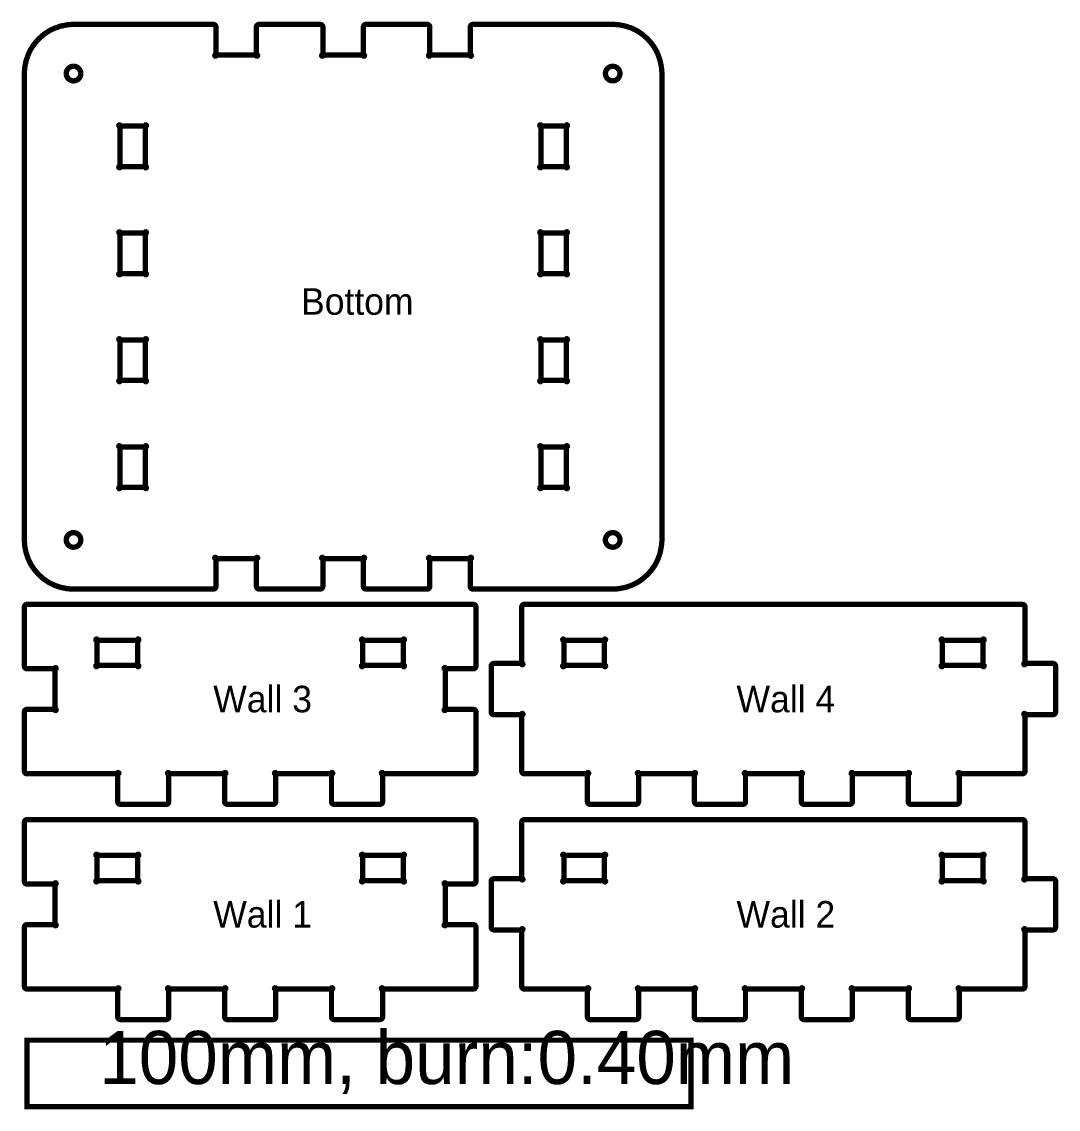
# Model space of a CAD drawing. Extents: x 10 to 166, y 10 to 282.
# Drawn here: x 9.6 to 165.7, y 9.6 to 173.3 of the extents above; entities that cross this region are included whole.
import ezdxf

# ---------------------------------------------------------------- set-up
doc = ezdxf.new("R2010")
doc.units = 0
doc.layers.get('0').update_dxf_attribs({"linetype": 'CONTINUOUS'})

msp = doc.modelspace()

# ---------------------------------------------------------------- linework, layer by layer
at = {"color": 0, "const_width": 0.8}
for points in [[(17.4005, 87.8995), (28.9994, 87.8995), (38.45, 87.8995), (38.4888, 87.8995), (38.6045, 87.9313), (38.7325, 88.0181), (38.8179, 88.1447), (38.8497, 88.2618), (38.8497, 88.3006), (38.8497, 92.4994), (38.8497, 92.5283), (38.8331, 92.6151), (38.7932, 92.6691), (38.7435, 92.6758), (38.6994, 92.6511), (38.6733, 92.6056), (38.6803, 92.5558), (38.7339, 92.516), (38.8207, 92.4994), (38.8497, 92.4994), (44.9502, 92.4994), (44.9778, 92.4994), (45.0645, 92.516), (45.1185, 92.5558), (45.1252, 92.6056), (45.0991, 92.6511), (45.055, 92.6758), (45.0053, 92.6691), (44.9654, 92.6151), (44.9502, 92.5283), (44.9502, 92.4994), (44.9502, 88.3006), (44.9502, 88.2618), (44.9806, 88.1447), (45.0674, 88.0181), (45.194, 87.9313), (45.3101, 87.8995), (45.3499, 87.8995), (54.5497, 87.8995), (54.5881, 87.8995), (54.7053, 87.9313), (54.8322, 88.0181), (54.919, 88.1447), (54.9508, 88.2618), (54.9508, 88.3006), (54.9508, 92.4994), (54.9508, 92.5283), (54.9342, 92.6151), (54.894, 92.6691), (54.8446, 92.6758), (54.7991, 92.6511), (54.7744, 92.6056), (54.7811, 92.5558), (54.8351, 92.516), (54.9219, 92.4994), (54.9508, 92.4994), (61.05, 92.4994), (61.0775, 92.4994), (61.1643, 92.516), (61.2179, 92.5558), (61.2249, 92.6056), (61.1988, 92.6511), (61.1547, 92.6758), (61.105, 92.6691), (61.0651, 92.6151), (61.05, 92.5283), (61.05, 92.4994), (61.05, 88.3006), (61.05, 88.2618), (61.0803, 88.1447), (61.1671, 88.0181), (61.2937, 87.9313), (61.4094, 87.8995), (61.4497, 87.8995), (70.6508, 87.8995), (70.6893, 87.8995), (70.805, 87.9313), (70.933, 88.0181), (71.0188, 88.1447), (71.0501, 88.2618), (71.0501, 88.3006), (71.0501, 92.4994), (71.0501, 92.5283), (71.0336, 92.6151), (70.9937, 92.6691), (70.9443, 92.6758), (70.9002, 92.6511), (70.8738, 92.6056), (70.8808, 92.5558), (70.9344, 92.516), (71.0212, 92.4994), (71.0501, 92.4994), (77.1493, 92.4994), (77.1772, 92.4994), (77.264, 92.516), (77.3176, 92.5558), (77.3247, 92.6056), (77.2996, 92.6511), (77.2541, 92.6758), (77.2047, 92.6691), (77.1645, 92.6151), (77.1493, 92.5283), (77.1493, 92.4994), (77.1493, 88.3006), (77.1493, 88.2618), (77.1797, 88.1447), (77.2664, 88.0181), (77.3934, 87.9313), (77.5106, 87.8995), (77.5504, 87.8995), (86.9996, 87.8995), (98.6, 87.8995), (98.8413, 87.8995), (99.5673, 87.9644), (100.516, 88.1532), (101.429, 88.4633), (102.091, 88.7719), (102.3, 88.8919), (102.509, 89.0129), (103.106, 89.4306), (103.831, 90.0688), (104.469, 90.7934), (104.886, 91.3903), (105.008, 91.5995), (105.128, 91.809), (105.436, 92.4705), (105.748, 93.3856), (105.935, 94.3321), (106, 95.0584), (106, 95.2997), (106, 165.5), (106, 165.742), (105.935, 166.468), (105.748, 167.416), (105.436, 168.33), (105.128, 168.991), (105.008, 169.2), (104.886, 169.411), (104.469, 170.007), (103.831, 170.734), (103.106, 171.37), (102.509, 171.789), (102.3, 171.909), (102.089, 172.03), (101.429, 172.339), (100.516, 172.649), (99.5673, 172.836), (98.8413, 172.9), (98.6, 172.9), (86.9996, 172.9), (77.5504, 172.9), (77.5106, 172.9), (77.3934, 172.869), (77.2664, 172.782), (77.1797, 172.656), (77.1493, 172.54), (77.1493, 172.5), (77.1493, 168.3), (77.1493, 168.272), (77.1645, 168.185), (77.2047, 168.132), (77.2541, 168.125), (77.2996, 168.151), (77.3247, 168.195), (77.3176, 168.245), (77.264, 168.285), (77.1772, 168.3), (77.1493, 168.3), (71.0501, 168.3), (71.0212, 168.3), (70.9344, 168.285), (70.8808, 168.245), (70.8738, 168.195), (70.9002, 168.151), (70.9443, 168.125), (70.9937, 168.132), (71.0336, 168.185), (71.0501, 168.272), (71.0501, 168.3), (71.0501, 172.5), (71.0501, 172.54), (71.0188, 172.656), (70.933, 172.782), (70.805, 172.869), (70.6893, 172.9), (70.6508, 172.9), (61.4497, 172.9), (61.4094, 172.9), (61.2937, 172.869), (61.1671, 172.782), (61.0803, 172.656), (61.05, 172.54), (61.05, 172.5), (61.05, 168.3), (61.05, 168.272), (61.0651, 168.185), (61.105, 168.132), (61.1547, 168.125), (61.1988, 168.151), (61.2249, 168.195), (61.2179, 168.245), (61.1643, 168.285), (61.0775, 168.3), (61.05, 168.3), (54.9508, 168.3), (54.9219, 168.3), (54.8351, 168.285), (54.7811, 168.245), (54.7744, 168.195), (54.7991, 168.151), (54.8446, 168.125), (54.894, 168.132), (54.9342, 168.185), (54.9508, 168.272), (54.9508, 168.3), (54.9508, 172.5), (54.9508, 172.54), (54.919, 172.656), (54.8322, 172.782), (54.7053, 172.869), (54.5881, 172.9), (54.5497, 172.9), (45.3499, 172.9), (45.3101, 172.9), (45.194, 172.869), (45.0674, 172.782), (44.9806, 172.656), (44.9502, 172.54), (44.9502, 172.5), (44.9502, 168.3), (44.9502, 168.272), (44.9654, 168.185), (45.0053, 168.132), (45.055, 168.125), (45.0991, 168.151), (45.1252, 168.195), (45.1185, 168.245), (45.0645, 168.285), (44.9778, 168.3), (44.9502, 168.3), (38.8497, 168.3), (38.8207, 168.3), (38.7339, 168.285), (38.6803, 168.245), (38.6733, 168.195), (38.6994, 168.151), (38.7435, 168.125), (38.7932, 168.132), (38.8331, 168.185), (38.8497, 168.272), (38.8497, 168.3), (38.8497, 172.5), (38.8497, 172.54), (38.8179, 172.656), (38.7325, 172.782), (38.6045, 172.869), (38.4888, 172.9), (38.45, 172.9), (28.9994, 172.9), (17.4005, 172.9), (17.1579, 172.9), (16.4317, 172.836), (15.4836, 172.649), (14.57, 172.339), (13.9099, 172.03), (13.7004, 171.909), (13.4896, 171.789), (12.8929, 171.37), (12.1667, 170.734), (11.53, 170.007), (11.1111, 169.411), (10.9913, 169.2), (10.87, 168.99), (10.5613, 168.33), (10.2512, 167.416), (10.0638, 166.468), (10.0004, 165.742), (10.0004, 165.5), (10.0004, 95.2997), (10.0004, 95.0584), (10.0638, 94.3321), (10.2512, 93.3856), (10.5613, 92.4705), (10.87, 91.8104), (10.9913, 91.5995), (11.1111, 91.3903), (11.53, 90.7934), (12.1667, 90.0688), (12.8929, 89.4306), (13.4896, 89.0129), (13.7004, 88.8919), (13.9085, 88.7719), (14.57, 88.4633), (15.4836, 88.1532), (16.4317, 87.9644), (17.1579, 87.8995), (17.4005, 87.8995)], [(14.9999, 60.1003), (24.0495, 60.1003), (24.0771, 60.1003), (24.1639, 60.1169), (24.2176, 60.1567), (24.2245, 60.2065), (24.1997, 60.2506), (24.1543, 60.2767), (24.1046, 60.27), (24.0647, 60.216), (24.0495, 60.1292), (24.0495, 60.1003), (24.0495, 55.9001), (24.0495, 55.8617), (24.0798, 55.7445), (24.1667, 55.6175), (24.2934, 55.5322), (24.4106, 55.5004), (24.4505, 55.5004), (31.3504, 55.5004), (31.389, 55.5004), (31.5047, 55.5322), (31.6329, 55.6175), (31.7183, 55.7445), (31.75, 55.8617), (31.75, 55.9001), (31.75, 60.1003), (31.75, 60.1292), (31.7335, 60.216), (31.6935, 60.27), (31.6439, 60.2767), (31.5998, 60.2506), (31.5736, 60.2065), (31.5805, 60.1567), (31.6343, 60.1169), (31.7211, 60.1003), (31.75, 60.1003), (40.1507, 60.1003), (40.1782, 60.1003), (40.265, 60.1169), (40.3186, 60.1567), (40.3257, 60.2065), (40.2992, 60.2506), (40.2551, 60.2767), (40.2057, 60.27), (40.1655, 60.216), (40.1507, 60.1292), (40.1507, 60.1003), (40.1507, 55.9001), (40.1507, 55.8617), (40.1807, 55.7445), (40.2678, 55.6175), (40.3945, 55.5322), (40.5102, 55.5004), (40.55, 55.5004), (47.45, 55.5004), (47.4885, 55.5004), (47.6042, 55.5322), (47.7326, 55.6175), (47.818, 55.7445), (47.8497, 55.8617), (47.8497, 55.9001), (47.8497, 60.1003), (47.8497, 60.1292), (47.8331, 60.216), (47.7933, 60.27), (47.7435, 60.2767), (47.6994, 60.2506), (47.6733, 60.2065), (47.68, 60.1567), (47.734, 60.1169), (47.8208, 60.1003), (47.8497, 60.1003), (56.2501, 60.1003), (56.2776, 60.1003), (56.3644, 60.1169), (56.4183, 60.1567), (56.425, 60.2065), (56.3989, 60.2506), (56.3548, 60.2767), (56.3051, 60.27), (56.2652, 60.216), (56.2501, 60.1292), (56.2501, 60.1003), (56.2501, 55.9001), (56.2501, 55.8617), (56.2804, 55.7445), (56.3672, 55.6175), (56.4942, 55.5322), (56.6099, 55.5004), (56.6498, 55.5004), (63.5497, 55.5004), (63.5882, 55.5004), (63.7053, 55.5322), (63.832, 55.6175), (63.9191, 55.7445), (63.9505, 55.8617), (63.9505, 55.9001), (63.9505, 60.1003), (63.9505, 60.1292), (63.9339, 60.216), (63.8941, 60.27), (63.8447, 60.2767), (63.7992, 60.2506), (63.7741, 60.2065), (63.7812, 60.1567), (63.8348, 60.1169), (63.9216, 60.1003), (63.9505, 60.1003), (73.0003, 60.1003), (77.6002, 60.1003), (77.6386, 60.1003), (77.7543, 60.132), (77.8828, 60.2174), (77.9681, 60.3458), (77.9999, 60.4615), (77.9999, 60.5), (77.9999, 69.3995), (77.9999, 69.4394), (77.9681, 69.5565), (77.8828, 69.6831), (77.7543, 69.7699), (77.6386, 69.8003), (77.6002, 69.8003), (73.4, 69.8003), (73.3707, 69.8003), (73.2839, 69.7851), (73.2303, 69.7452), (73.2236, 69.6958), (73.2497, 69.6503), (73.2938, 69.6253), (73.3432, 69.6323), (73.3834, 69.686), (73.4, 69.7727), (73.4, 69.8003), (73.4, 75.8994), (73.4, 75.9284), (73.3834, 76.0155), (73.3432, 76.0691), (73.2938, 76.0758), (73.2497, 76.0497), (73.2236, 76.0056), (73.2303, 75.9562), (73.2839, 75.916), (73.3707, 75.8994), (73.4, 75.8994), (77.6002, 75.8994), (77.6386, 75.8994), (77.7543, 75.9312), (77.8828, 76.0166), (77.9681, 76.145), (77.9999, 76.2607), (77.9999, 76.2991), (77.9999, 85.2001), (77.9999, 85.2399), (77.9681, 85.3556), (77.8828, 85.4826), (77.7543, 85.5694), (77.6386, 85.5998), (77.6002, 85.5998), (73.0003, 85.5998), (14.9999, 85.5998), (10.4001, 85.5998), (10.3601, 85.5998), (10.2443, 85.5694), (10.1176, 85.4826), (10.0307, 85.3556), (10.0004, 85.2399), (10.0004, 85.2001), (10.0004, 76.2991), (10.0004, 76.2607), (10.0307, 76.145), (10.1176, 76.0166), (10.2443, 75.9312), (10.3601, 75.8994), (10.4001, 75.8994), (14.6003, 75.8994), (14.6279, 75.8994), (14.7147, 75.916), (14.7684, 75.9562), (14.7753, 76.0056), (14.7491, 76.0497), (14.705, 76.0758), (14.6554, 76.0691), (14.6155, 76.0155), (14.6003, 75.9284), (14.6003, 75.8994), (14.6003, 69.8003), (14.6003, 69.7727), (14.6155, 69.686), (14.6554, 69.6323), (14.705, 69.6253), (14.7491, 69.6503), (14.7753, 69.6958), (14.7684, 69.7452), (14.7147, 69.7851), (14.6279, 69.8003), (14.6003, 69.8003), (10.4001, 69.8003), (10.3601, 69.8003), (10.2443, 69.7699), (10.1176, 69.6831), (10.0307, 69.5565), (10.0004, 69.4394), (10.0004, 69.3995), (10.0004, 60.5), (10.0004, 60.4615), (10.0307, 60.3458), (10.1176, 60.2174), (10.2443, 60.132), (10.3601, 60.1003), (10.4001, 60.1003), (14.9999, 60.1003)], [(85.3006, 60.1003), (94.7995, 60.1003), (94.827, 60.1003), (94.9138, 60.1169), (94.9674, 60.1567), (94.9745, 60.2065), (94.9494, 60.2506), (94.9043, 60.2767), (94.8545, 60.27), (94.8147, 60.216), (94.7995, 60.1292), (94.7995, 60.1003), (94.7995, 55.9001), (94.7995, 55.8617), (94.8298, 55.7445), (94.9166, 55.6175), (95.0433, 55.5322), (95.1604, 55.5004), (95.2003, 55.5004), (102.1, 55.5004), (102.139, 55.5004), (102.254, 55.5322), (102.383, 55.6175), (102.468, 55.7445), (102.5, 55.8617), (102.5, 55.9001), (102.5, 60.1003), (102.5, 60.1292), (102.483, 60.216), (102.443, 60.27), (102.394, 60.2767), (102.35, 60.2506), (102.324, 60.2065), (102.33, 60.1567), (102.384, 60.1169), (102.471, 60.1003), (102.5, 60.1003), (110.9, 60.1003), (110.928, 60.1003), (111.015, 60.1169), (111.069, 60.1567), (111.075, 60.2065), (111.049, 60.2506), (111.005, 60.2767), (110.956, 60.27), (110.915, 60.216), (110.9, 60.1292), (110.9, 60.1003), (110.9, 55.9001), (110.9, 55.8617), (110.931, 55.7445), (111.017, 55.6175), (111.144, 55.5322), (111.26, 55.5004), (111.3, 55.5004), (118.2, 55.5004), (118.238, 55.5004), (118.354, 55.5322), (118.482, 55.6175), (118.568, 55.7445), (118.6, 55.8617), (118.6, 55.9001), (118.6, 60.1003), (118.6, 60.1292), (118.583, 60.216), (118.543, 60.27), (118.493, 60.2767), (118.449, 60.2506), (118.423, 60.2065), (118.43, 60.1567), (118.484, 60.1169), (118.57, 60.1003), (118.6, 60.1003), (127, 60.1003), (127.028, 60.1003), (127.114, 60.1169), (127.168, 60.1567), (127.175, 60.2065), (127.149, 60.2506), (127.105, 60.2767), (127.055, 60.27), (127.015, 60.216), (127, 60.1292), (127, 60.1003), (127, 55.9001), (127, 55.8617), (127.03, 55.7445), (127.117, 55.6175), (127.244, 55.5322), (127.36, 55.5004), (127.4, 55.5004), (134.299, 55.5004), (134.338, 55.5004), (134.455, 55.5322), (134.582, 55.6175), (134.669, 55.7445), (134.7, 55.8617), (134.7, 55.9001), (134.7, 60.1003), (134.7, 60.1292), (134.684, 60.216), (134.644, 60.27), (134.594, 60.2767), (134.549, 60.2506), (134.524, 60.2065), (134.531, 60.1567), (134.585, 60.1169), (134.672, 60.1003), (134.7, 60.1003), (143.1, 60.1003), (143.127, 60.1003), (143.214, 60.1169), (143.268, 60.1567), (143.275, 60.2065), (143.25, 60.2506), (143.204, 60.2767), (143.155, 60.27), (143.115, 60.216), (143.1, 60.1292), (143.1, 60.1003), (143.1, 55.9001), (143.1, 55.8617), (143.13, 55.7445), (143.217, 55.6175), (143.343, 55.5322), (143.461, 55.5004), (143.5, 55.5004), (150.4, 55.5004), (150.439, 55.5004), (150.555, 55.5322), (150.683, 55.6175), (150.768, 55.7445), (150.8, 55.8617), (150.8, 55.9001), (150.8, 60.1003), (150.8, 60.1292), (150.784, 60.216), (150.744, 60.27), (150.694, 60.2767), (150.65, 60.2506), (150.624, 60.2065), (150.63, 60.1567), (150.684, 60.1169), (150.771, 60.1003), (150.8, 60.1003), (160.3, 60.1003), (160.339, 60.1003), (160.455, 60.132), (160.583, 60.2174), (160.668, 60.3458), (160.7, 60.4615), (160.7, 60.5), (160.7, 68.9998), (160.7, 69.0287), (160.683, 69.1155), (160.643, 69.1691), (160.594, 69.1762), (160.55, 69.1501), (160.523, 69.106), (160.53, 69.0563), (160.584, 69.0164), (160.671, 68.9998), (160.7, 68.9998), (164.9, 68.9998), (164.939, 68.9998), (165.054, 69.0316), (165.183, 69.1169), (165.268, 69.245), (165.3, 69.3607), (165.3, 69.3995), (165.3, 76.2991), (165.3, 76.3393), (165.268, 76.4565), (165.183, 76.5831), (165.054, 76.6699), (164.939, 76.7002), (164.9, 76.7002), (160.7, 76.7002), (160.671, 76.7002), (160.584, 76.6851), (160.53, 76.6452), (160.523, 76.5955), (160.55, 76.55), (160.594, 76.5253), (160.643, 76.532), (160.683, 76.5859), (160.7, 76.6727), (160.7, 76.7002), (160.7, 85.2001), (160.7, 85.2399), (160.668, 85.3556), (160.583, 85.4826), (160.455, 85.5694), (160.339, 85.5998), (160.3, 85.5998), (85.3006, 85.5998), (85.2607, 85.5998), (85.1436, 85.5694), (85.0166, 85.4826), (84.9298, 85.3556), (84.8995, 85.2399), (84.8995, 85.2001), (84.8995, 76.7002), (84.8995, 76.6727), (84.9147, 76.5859), (84.9545, 76.532), (85.0043, 76.5253), (85.0498, 76.55), (85.0745, 76.5955), (85.0678, 76.6452), (85.0138, 76.6851), (84.927, 76.7002), (84.8995, 76.7002), (80.7007, 76.7002), (80.6609, 76.7002), (80.5438, 76.6699), (80.4168, 76.5831), (80.33, 76.4565), (80.2996, 76.3393), (80.2996, 76.2991), (80.2996, 69.3995), (80.2996, 69.3607), (80.33, 69.245), (80.4168, 69.1169), (80.5438, 69.0316), (80.6609, 68.9998), (80.7007, 68.9998), (84.8995, 68.9998), (84.927, 68.9998), (85.0138, 69.0164), (85.0678, 69.0563), (85.0745, 69.106), (85.0498, 69.1501), (85.0043, 69.1762), (84.9545, 69.1691), (84.9147, 69.1155), (84.8995, 69.0287), (84.8995, 68.9998), (84.8995, 60.5), (84.8995, 60.4615), (84.9298, 60.3458), (85.0166, 60.2174), (85.1436, 60.132), (85.2607, 60.1003), (85.3006, 60.1003)], [(14.9999, 27.6999), (24.0495, 27.6999), (24.0771, 27.6999), (24.1639, 27.7165), (24.2176, 27.7565), (24.2245, 27.806), (24.1997, 27.8501), (24.1543, 27.8763), (24.1046, 27.8694), (24.0647, 27.8157), (24.0495, 27.7289), (24.0495, 27.6999), (24.0495, 23.4997), (24.0495, 23.4611), (24.0798, 23.3454), (24.1667, 23.2172), (24.2934, 23.1317), (24.4106, 23.1001), (24.4505, 23.1001), (31.3504, 23.1001), (31.389, 23.1001), (31.5047, 23.1317), (31.6329, 23.2172), (31.7183, 23.3454), (31.75, 23.4611), (31.75, 23.4997), (31.75, 27.6999), (31.75, 27.7289), (31.7335, 27.8157), (31.6935, 27.8694), (31.6439, 27.8763), (31.5998, 27.8501), (31.5736, 27.806), (31.5805, 27.7565), (31.6343, 27.7165), (31.7211, 27.6999), (31.75, 27.6999), (40.1507, 27.6999), (40.1782, 27.6999), (40.265, 27.7165), (40.3186, 27.7565), (40.3257, 27.806), (40.2992, 27.8501), (40.2551, 27.8763), (40.2057, 27.8694), (40.1655, 27.8157), (40.1507, 27.7289), (40.1507, 27.6999), (40.1507, 23.4997), (40.1507, 23.4611), (40.1807, 23.3454), (40.2678, 23.2172), (40.3945, 23.1317), (40.5102, 23.1001), (40.55, 23.1001), (47.45, 23.1001), (47.4885, 23.1001), (47.6042, 23.1317), (47.7326, 23.2172), (47.818, 23.3454), (47.8497, 23.4611), (47.8497, 23.4997), (47.8497, 27.6999), (47.8497, 27.7289), (47.8331, 27.8157), (47.7933, 27.8694), (47.7435, 27.8763), (47.6994, 27.8501), (47.6733, 27.806), (47.68, 27.7565), (47.734, 27.7165), (47.8208, 27.6999), (47.8497, 27.6999), (56.2501, 27.6999), (56.2776, 27.6999), (56.3644, 27.7165), (56.4183, 27.7565), (56.425, 27.806), (56.3989, 27.8501), (56.3548, 27.8763), (56.3051, 27.8694), (56.2652, 27.8157), (56.2501, 27.7289), (56.2501, 27.6999), (56.2501, 23.4997), (56.2501, 23.4611), (56.2804, 23.3454), (56.3672, 23.2172), (56.4942, 23.1317), (56.6099, 23.1001), (56.6498, 23.1001), (63.5497, 23.1001), (63.5882, 23.1001), (63.7053, 23.1317), (63.832, 23.2172), (63.9191, 23.3454), (63.9505, 23.4611), (63.9505, 23.4997), (63.9505, 27.6999), (63.9505, 27.7289), (63.9339, 27.8157), (63.8941, 27.8694), (63.8447, 27.8763), (63.7992, 27.8501), (63.7741, 27.806), (63.7812, 27.7565), (63.8348, 27.7165), (63.9216, 27.6999), (63.9505, 27.6999), (73.0003, 27.6999), (77.6002, 27.6999), (77.6386, 27.6999), (77.7543, 27.7316), (77.8828, 27.8171), (77.9681, 27.9452), (77.9999, 28.061), (77.9999, 28.0996), (77.9999, 37.0004), (77.9999, 37.0403), (77.9681, 37.156), (77.8828, 37.283), (77.7543, 37.3698), (77.6386, 37.4001), (77.6002, 37.4001), (73.4, 37.4001), (73.3707, 37.4001), (73.2839, 37.3849), (73.2303, 37.3447), (73.2236, 37.2953), (73.2497, 37.2512), (73.2938, 37.2251), (73.3432, 37.2318), (73.3834, 37.2854), (73.4, 37.3726), (73.4, 37.4001), (73.4, 43.5007), (73.4, 43.5296), (73.3834, 43.6164), (73.3432, 43.67), (73.2938, 43.6771), (73.2497, 43.6506), (73.2236, 43.6065), (73.2303, 43.5571), (73.2839, 43.5169), (73.3707, 43.5007), (73.4, 43.5007), (77.6002, 43.5007), (77.6386, 43.5007), (77.7543, 43.5321), (77.8828, 43.6178), (77.9681, 43.7459), (77.9999, 43.8616), (77.9999, 43.9), (77.9999, 52.7995), (77.9999, 52.8394), (77.9681, 52.9565), (77.8828, 53.0835), (77.7543, 53.1703), (77.6386, 53.2007), (77.6002, 53.2007), (73.0003, 53.2007), (14.9999, 53.2007), (10.4001, 53.2007), (10.3601, 53.2007), (10.2443, 53.1703), (10.1176, 53.0835), (10.0307, 52.9565), (10.0004, 52.8394), (10.0004, 52.7995), (10.0004, 43.9), (10.0004, 43.8616), (10.0307, 43.7459), (10.1176, 43.6178), (10.2443, 43.5321), (10.3601, 43.5007), (10.4001, 43.5007), (14.6003, 43.5007), (14.6279, 43.5007), (14.7147, 43.5169), (14.7684, 43.5571), (14.7753, 43.6065), (14.7491, 43.6506), (14.705, 43.6771), (14.6554, 43.67), (14.6155, 43.6164), (14.6003, 43.5296), (14.6003, 43.5007), (14.6003, 37.4001), (14.6003, 37.3726), (14.6155, 37.2854), (14.6554, 37.2318), (14.705, 37.2251), (14.7491, 37.2512), (14.7753, 37.2953), (14.7684, 37.3447), (14.7147, 37.3849), (14.6279, 37.4001), (14.6003, 37.4001), (10.4001, 37.4001), (10.3601, 37.4001), (10.2443, 37.3698), (10.1176, 37.283), (10.0307, 37.156), (10.0004, 37.0403), (10.0004, 37.0004), (10.0004, 28.0996), (10.0004, 28.061), (10.0307, 27.9452), (10.1176, 27.8171), (10.2443, 27.7316), (10.3601, 27.6999), (10.4001, 27.6999), (14.9999, 27.6999)], [(85.3006, 27.6999), (94.7995, 27.6999), (94.827, 27.6999), (94.9138, 27.7165), (94.9674, 27.7565), (94.9745, 27.806), (94.9494, 27.8501), (94.9043, 27.8763), (94.8545, 27.8694), (94.8147, 27.8157), (94.7995, 27.7289), (94.7995, 27.6999), (94.7995, 23.4997), (94.7995, 23.4611), (94.8298, 23.3454), (94.9166, 23.2172), (95.0433, 23.1317), (95.1604, 23.1001), (95.2003, 23.1001), (102.1, 23.1001), (102.139, 23.1001), (102.254, 23.1317), (102.383, 23.2172), (102.468, 23.3454), (102.5, 23.4611), (102.5, 23.4997), (102.5, 27.6999), (102.5, 27.7289), (102.483, 27.8157), (102.443, 27.8694), (102.394, 27.8763), (102.35, 27.8501), (102.324, 27.806), (102.33, 27.7565), (102.384, 27.7165), (102.471, 27.6999), (102.5, 27.6999), (110.9, 27.6999), (110.928, 27.6999), (111.015, 27.7165), (111.069, 27.7565), (111.075, 27.806), (111.049, 27.8501), (111.005, 27.8763), (110.956, 27.8694), (110.915, 27.8157), (110.9, 27.7289), (110.9, 27.6999), (110.9, 23.4997), (110.9, 23.4611), (110.931, 23.3454), (111.017, 23.2172), (111.144, 23.1317), (111.26, 23.1001), (111.3, 23.1001), (118.2, 23.1001), (118.238, 23.1001), (118.354, 23.1317), (118.482, 23.2172), (118.568, 23.3454), (118.6, 23.4611), (118.6, 23.4997), (118.6, 27.6999), (118.6, 27.7289), (118.583, 27.8157), (118.543, 27.8694), (118.493, 27.8763), (118.449, 27.8501), (118.423, 27.806), (118.43, 27.7565), (118.484, 27.7165), (118.57, 27.6999), (118.6, 27.6999), (127, 27.6999), (127.028, 27.6999), (127.114, 27.7165), (127.168, 27.7565), (127.175, 27.806), (127.149, 27.8501), (127.105, 27.8763), (127.055, 27.8694), (127.015, 27.8157), (127, 27.7289), (127, 27.6999), (127, 23.4997), (127, 23.4611), (127.03, 23.3454), (127.117, 23.2172), (127.244, 23.1317), (127.36, 23.1001), (127.4, 23.1001), (134.299, 23.1001), (134.338, 23.1001), (134.455, 23.1317), (134.582, 23.2172), (134.669, 23.3454), (134.7, 23.4611), (134.7, 23.4997), (134.7, 27.6999), (134.7, 27.7289), (134.684, 27.8157), (134.644, 27.8694), (134.594, 27.8763), (134.549, 27.8501), (134.524, 27.806), (134.531, 27.7565), (134.585, 27.7165), (134.672, 27.6999), (134.7, 27.6999), (143.1, 27.6999), (143.127, 27.6999), (143.214, 27.7165), (143.268, 27.7565), (143.275, 27.806), (143.25, 27.8501), (143.204, 27.8763), (143.155, 27.8694), (143.115, 27.8157), (143.1, 27.7289), (143.1, 27.6999), (143.1, 23.4997), (143.1, 23.4611), (143.13, 23.3454), (143.217, 23.2172), (143.343, 23.1317), (143.461, 23.1001), (143.5, 23.1001), (150.4, 23.1001), (150.439, 23.1001), (150.555, 23.1317), (150.683, 23.2172), (150.768, 23.3454), (150.8, 23.4611), (150.8, 23.4997), (150.8, 27.6999), (150.8, 27.7289), (150.784, 27.8157), (150.744, 27.8694), (150.694, 27.8763), (150.65, 27.8501), (150.624, 27.806), (150.63, 27.7565), (150.684, 27.7165), (150.771, 27.6999), (150.8, 27.6999), (160.3, 27.6999), (160.339, 27.6999), (160.455, 27.7316), (160.583, 27.8171), (160.668, 27.9452), (160.7, 28.061), (160.7, 28.0996), (160.7, 36.5993), (160.7, 36.6282), (160.683, 36.715), (160.643, 36.769), (160.594, 36.7757), (160.55, 36.751), (160.523, 36.7055), (160.53, 36.6557), (160.584, 36.6159), (160.671, 36.5993), (160.7, 36.5993), (164.9, 36.5993), (164.939, 36.5993), (165.054, 36.631), (165.183, 36.7178), (165.268, 36.8459), (165.3, 36.9616), (165.3, 37.0004), (165.3, 43.9), (165.3, 43.9402), (165.268, 44.0559), (165.183, 44.1826), (165.054, 44.2694), (164.939, 44.2997), (164.9, 44.2997), (160.7, 44.2997), (160.671, 44.2997), (160.584, 44.2845), (160.53, 44.2447), (160.523, 44.1949), (160.55, 44.1508), (160.594, 44.1247), (160.643, 44.1318), (160.683, 44.1854), (160.7, 44.2722), (160.7, 44.2997), (160.7, 52.7995), (160.7, 52.8394), (160.668, 52.9565), (160.583, 53.0835), (160.455, 53.1703), (160.339, 53.2007), (160.3, 53.2007), (85.3006, 53.2007), (85.2607, 53.2007), (85.1436, 53.1703), (85.0166, 53.0835), (84.9298, 52.9565), (84.8995, 52.8394), (84.8995, 52.7995), (84.8995, 44.2997), (84.8995, 44.2722), (84.9147, 44.1854), (84.9545, 44.1318), (85.0043, 44.1247), (85.0498, 44.1508), (85.0745, 44.1949), (85.0678, 44.2447), (85.0138, 44.2845), (84.927, 44.2997), (84.8995, 44.2997), (80.7007, 44.2997), (80.6609, 44.2997), (80.5438, 44.2694), (80.4168, 44.1826), (80.33, 44.0559), (80.2996, 43.9402), (80.2996, 43.9), (80.2996, 37.0004), (80.2996, 36.9616), (80.33, 36.8459), (80.4168, 36.7178), (80.5438, 36.631), (80.6609, 36.5993), (80.7007, 36.5993), (84.8995, 36.5993), (84.927, 36.5993), (85.0138, 36.6159), (85.0678, 36.6557), (85.0745, 36.7055), (85.0498, 36.751), (85.0043, 36.7757), (84.9545, 36.769), (84.9147, 36.715), (84.8995, 36.6282), (84.8995, 36.5993), (84.8995, 28.0996), (84.8995, 28.061), (84.9298, 27.9452), (85.0166, 27.8171), (85.1436, 27.7316), (85.2607, 27.6999), (85.3006, 27.6999)], [(10.4001, 10.0004), (110.4, 10.0004), (110.4, 19.9995), (10.4001, 19.9995), (10.4001, 10.0004)]]:
    msp.add_lwpolyline(points, close=True, dxfattribs=at)
at = {"color": 5, "const_width": 0.8}
for points in [[(17.4005, 164.4), (17.322, 164.4), (17.0904, 164.446), (16.8493, 164.548), (16.8052, 164.575), (16.7597, 164.604), (16.5681, 164.78), (16.4207, 164.997), (16.4, 165.044), (16.378, 165.092), (16.3105, 165.344), (16.3022, 165.604), (16.3105, 165.657), (16.3173, 165.709), (16.3987, 165.957), (16.5337, 166.181), (16.5681, 166.22), (16.6026, 166.26), (16.8052, 166.426), (17.0394, 166.541), (17.0904, 166.555), (17.14, 166.57), (17.3991, 166.601), (17.6582, 166.57), (17.7092, 166.555), (17.7588, 166.541), (17.9944, 166.426), (18.197, 166.26), (18.2314, 166.22), (18.2659, 166.181), (18.3996, 165.957), (18.4809, 165.709), (18.4892, 165.657), (18.496, 165.604), (18.4878, 165.344), (18.4216, 165.092), (18.401, 165.044), (18.3789, 164.997), (18.2301, 164.78), (18.0385, 164.604), (17.9944, 164.575), (17.9503, 164.548), (17.7092, 164.446), (17.4777, 164.4), (17.4005, 164.4)], [(97.5004, 165.5), (97.5004, 165.578), (97.5445, 165.81), (97.645, 166.051), (97.6739, 166.095), (97.7015, 166.139), (97.8793, 166.332), (98.0944, 166.479), (98.1424, 166.5), (98.1893, 166.522), (98.443, 166.59), (98.7048, 166.596), (98.757, 166.588), (98.8081, 166.581), (99.0561, 166.502), (99.2808, 166.366), (99.3207, 166.33), (99.3592, 166.296), (99.5246, 166.095), (99.6403, 165.861), (99.6555, 165.81), (99.6693, 165.76), (99.6996, 165.5), (99.6693, 165.24), (99.6555, 165.19), (99.6403, 165.14), (99.5246, 164.906), (99.3592, 164.703), (99.3207, 164.669), (99.2808, 164.634), (99.0561, 164.501), (98.8081, 164.419), (98.757, 164.411), (98.7048, 164.404), (98.443, 164.412), (98.1893, 164.478), (98.1424, 164.499), (98.0944, 164.521), (97.8793, 164.67), (97.7015, 164.862), (97.6739, 164.906), (97.645, 164.95), (97.5445, 165.191), (97.5004, 165.422), (97.5004, 165.5)], [(24.3996, 154.55), (24.3996, 157.599), (24.3996, 157.628), (24.383, 157.715), (24.343, 157.769), (24.2934, 157.776), (24.2493, 157.751), (24.2232, 157.705), (24.23, 157.656), (24.2838, 157.616), (24.3706, 157.599), (24.3996, 157.599), (28.2002, 157.599), (28.2277, 157.599), (28.3145, 157.616), (28.3683, 157.656), (28.3752, 157.705), (28.349, 157.751), (28.3049, 157.776), (28.2553, 157.769), (28.2153, 157.715), (28.2002, 157.628), (28.2002, 157.599), (28.2002, 151.5), (28.2002, 151.473), (28.2153, 151.386), (28.2553, 151.332), (28.3049, 151.325), (28.349, 151.351), (28.3752, 151.395), (28.3683, 151.445), (28.3145, 151.485), (28.2277, 151.5), (28.2002, 151.5), (24.3996, 151.5), (24.3706, 151.5), (24.2838, 151.485), (24.23, 151.445), (24.2232, 151.395), (24.2493, 151.351), (24.2934, 151.325), (24.343, 151.332), (24.383, 151.386), (24.3996, 151.473), (24.3996, 151.5), (24.3996, 154.55)], [(91.5995, 154.55), (91.5995, 151.5), (91.5995, 151.473), (91.6146, 151.386), (91.6548, 151.332), (91.7042, 151.325), (91.7483, 151.351), (91.7744, 151.395), (91.7677, 151.445), (91.7141, 151.485), (91.627, 151.5), (91.5995, 151.5), (87.8004, 151.5), (87.7715, 151.5), (87.6847, 151.485), (87.6307, 151.445), (87.624, 151.395), (87.6487, 151.351), (87.6942, 151.325), (87.744, 151.332), (87.7838, 151.386), (87.8004, 151.473), (87.8004, 151.5), (87.8004, 157.599), (87.8004, 157.628), (87.7838, 157.715), (87.744, 157.769), (87.6942, 157.776), (87.6487, 157.751), (87.624, 157.705), (87.6307, 157.656), (87.6847, 157.616), (87.7715, 157.599), (87.8004, 157.599), (91.5995, 157.599), (91.627, 157.599), (91.7141, 157.616), (91.7677, 157.656), (91.7744, 157.705), (91.7483, 157.751), (91.7042, 157.776), (91.6548, 157.769), (91.6146, 157.715), (91.5995, 157.628), (91.5995, 157.599), (91.5995, 154.55)], [(24.3996, 138.45), (24.3996, 141.5), (24.3996, 141.529), (24.383, 141.616), (24.343, 141.669), (24.2934, 141.676), (24.2493, 141.65), (24.2232, 141.606), (24.23, 141.556), (24.2838, 141.516), (24.3706, 141.5), (24.3996, 141.5), (28.2002, 141.5), (28.2277, 141.5), (28.3145, 141.516), (28.3683, 141.556), (28.3752, 141.606), (28.349, 141.65), (28.3049, 141.676), (28.2553, 141.669), (28.2153, 141.616), (28.2002, 141.529), (28.2002, 141.5), (28.2002, 135.401), (28.2002, 135.373), (28.2153, 135.286), (28.2553, 135.232), (28.3049, 135.225), (28.349, 135.25), (28.3752, 135.296), (28.3683, 135.345), (28.3145, 135.386), (28.2277, 135.401), (28.2002, 135.401), (24.3996, 135.401), (24.3706, 135.401), (24.2838, 135.386), (24.23, 135.345), (24.2232, 135.296), (24.2493, 135.25), (24.2934, 135.225), (24.343, 135.232), (24.383, 135.286), (24.3996, 135.373), (24.3996, 135.401), (24.3996, 138.45)], [(91.5995, 138.45), (91.5995, 135.401), (91.5995, 135.373), (91.6146, 135.286), (91.6548, 135.232), (91.7042, 135.225), (91.7483, 135.25), (91.7744, 135.296), (91.7677, 135.345), (91.7141, 135.386), (91.627, 135.401), (91.5995, 135.401), (87.8004, 135.401), (87.7715, 135.401), (87.6847, 135.386), (87.6307, 135.345), (87.624, 135.296), (87.6487, 135.25), (87.6942, 135.225), (87.744, 135.232), (87.7838, 135.286), (87.8004, 135.373), (87.8004, 135.401), (87.8004, 141.5), (87.8004, 141.529), (87.7838, 141.616), (87.744, 141.669), (87.6942, 141.676), (87.6487, 141.65), (87.624, 141.606), (87.6307, 141.556), (87.6847, 141.516), (87.7715, 141.5), (87.8004, 141.5), (91.5995, 141.5), (91.627, 141.5), (91.7141, 141.516), (91.7677, 141.556), (91.7744, 141.606), (91.7483, 141.65), (91.7042, 141.676), (91.6548, 141.669), (91.6146, 141.616), (91.5995, 141.529), (91.5995, 141.5), (91.5995, 138.45)], [(24.3996, 122.35), (24.3996, 125.4), (24.3996, 125.429), (24.383, 125.516), (24.343, 125.569), (24.2934, 125.577), (24.2493, 125.55), (24.2232, 125.506), (24.23, 125.457), (24.2838, 125.417), (24.3706, 125.4), (24.3996, 125.4), (28.2002, 125.4), (28.2277, 125.4), (28.3145, 125.417), (28.3683, 125.457), (28.3752, 125.506), (28.349, 125.55), (28.3049, 125.577), (28.2553, 125.569), (28.2153, 125.516), (28.2002, 125.429), (28.2002, 125.4), (28.2002, 119.3), (28.2002, 119.272), (28.2153, 119.185), (28.2553, 119.131), (28.3049, 119.125), (28.349, 119.151), (28.3752, 119.195), (28.3683, 119.245), (28.3145, 119.284), (28.2277, 119.3), (28.2002, 119.3), (24.3996, 119.3), (24.3706, 119.3), (24.2838, 119.284), (24.23, 119.245), (24.2232, 119.195), (24.2493, 119.151), (24.2934, 119.125), (24.343, 119.131), (24.383, 119.185), (24.3996, 119.272), (24.3996, 119.3), (24.3996, 122.35)], [(91.5995, 122.35), (91.5995, 119.3), (91.5995, 119.272), (91.6146, 119.185), (91.6548, 119.131), (91.7042, 119.125), (91.7483, 119.151), (91.7744, 119.195), (91.7677, 119.245), (91.7141, 119.284), (91.627, 119.3), (91.5995, 119.3), (87.8004, 119.3), (87.7715, 119.3), (87.6847, 119.284), (87.6307, 119.245), (87.624, 119.195), (87.6487, 119.151), (87.6942, 119.125), (87.744, 119.131), (87.7838, 119.185), (87.8004, 119.272), (87.8004, 119.3), (87.8004, 125.4), (87.8004, 125.429), (87.7838, 125.516), (87.744, 125.569), (87.6942, 125.577), (87.6487, 125.55), (87.624, 125.506), (87.6307, 125.457), (87.6847, 125.417), (87.7715, 125.4), (87.8004, 125.4), (91.5995, 125.4), (91.627, 125.4), (91.7141, 125.417), (91.7677, 125.457), (91.7744, 125.506), (91.7483, 125.55), (91.7042, 125.577), (91.6548, 125.569), (91.6146, 125.516), (91.5995, 125.429), (91.5995, 125.4), (91.5995, 122.35)], [(24.3996, 106.25), (24.3996, 109.3), (24.3996, 109.329), (24.383, 109.416), (24.343, 109.47), (24.2934, 109.477), (24.2493, 109.451), (24.2232, 109.407), (24.23, 109.357), (24.2838, 109.317), (24.3706, 109.3), (24.3996, 109.3), (28.2002, 109.3), (28.2277, 109.3), (28.3145, 109.317), (28.3683, 109.357), (28.3752, 109.407), (28.349, 109.451), (28.3049, 109.477), (28.2553, 109.47), (28.2153, 109.416), (28.2002, 109.329), (28.2002, 109.3), (28.2002, 103.2), (28.2002, 103.172), (28.2153, 103.086), (28.2553, 103.032), (28.3049, 103.025), (28.349, 103.051), (28.3752, 103.095), (28.3683, 103.145), (28.3145, 103.185), (28.2277, 103.2), (28.2002, 103.2), (24.3996, 103.2), (24.3706, 103.2), (24.2838, 103.185), (24.23, 103.145), (24.2232, 103.095), (24.2493, 103.051), (24.2934, 103.025), (24.343, 103.032), (24.383, 103.086), (24.3996, 103.172), (24.3996, 103.2), (24.3996, 106.25)], [(91.5995, 106.25), (91.5995, 103.2), (91.5995, 103.172), (91.6146, 103.086), (91.6548, 103.032), (91.7042, 103.025), (91.7483, 103.051), (91.7744, 103.095), (91.7677, 103.145), (91.7141, 103.185), (91.627, 103.2), (91.5995, 103.2), (87.8004, 103.2), (87.7715, 103.2), (87.6847, 103.185), (87.6307, 103.145), (87.624, 103.095), (87.6487, 103.051), (87.6942, 103.025), (87.744, 103.032), (87.7838, 103.086), (87.8004, 103.172), (87.8004, 103.2), (87.8004, 109.3), (87.8004, 109.329), (87.7838, 109.416), (87.744, 109.47), (87.6942, 109.477), (87.6487, 109.451), (87.624, 109.407), (87.6307, 109.357), (87.6847, 109.317), (87.7715, 109.3), (87.8004, 109.3), (91.5995, 109.3), (91.627, 109.3), (91.7141, 109.317), (91.7677, 109.357), (91.7744, 109.407), (91.7483, 109.451), (91.7042, 109.477), (91.6548, 109.47), (91.6146, 109.416), (91.5995, 109.329), (91.5995, 109.3), (91.5995, 106.25)], [(18.5002, 95.2997), (18.5002, 95.2225), (18.4547, 94.9911), (18.3527, 94.7498), (18.3251, 94.7057), (18.2962, 94.6616), (18.1198, 94.47), (17.9035, 94.3211), (17.8566, 94.2993), (17.8084, 94.2785), (17.5562, 94.2125), (17.2957, 94.204), (17.2434, 94.2111), (17.191, 94.2192), (16.943, 94.3007), (16.7197, 94.4344), (16.6798, 94.4686), (16.6398, 94.5032), (16.4744, 94.7057), (16.3587, 94.9399), (16.3449, 94.9896), (16.3298, 95.0405), (16.2994, 95.2997), (16.3298, 95.5601), (16.3449, 95.6098), (16.3587, 95.6606), (16.4744, 95.8949), (16.6398, 96.096), (16.6798, 96.1305), (16.7197, 96.1665), (16.943, 96.3013), (17.191, 96.3814), (17.2434, 96.3884), (17.2957, 96.3965), (17.5562, 96.3895), (17.8084, 96.3221), (17.8566, 96.3002), (17.9035, 96.2794), (18.1198, 96.1319), (18.2962, 95.939), (18.3251, 95.8949), (18.3527, 95.8508), (18.4547, 95.6098), (18.5002, 95.3781), (18.5002, 95.2997)], [(98.6, 96.4008), (98.6772, 96.4008), (98.9101, 96.3567), (99.15, 96.2547), (99.1955, 96.2258), (99.2396, 96.1983), (99.4311, 96.0205), (99.5786, 95.8053), (99.6005, 95.7573), (99.6227, 95.7104), (99.6887, 95.4567), (99.6957, 95.1964), (99.6887, 95.1438), (99.6805, 95.0916), (99.599, 94.8436), (99.4653, 94.6203), (99.4311, 94.5804), (99.3965, 94.5402), (99.1941, 94.3751), (98.9598, 94.2591), (98.9101, 94.2439), (98.8589, 94.2301), (98.6, 94.1998), (98.3396, 94.2301), (98.2899, 94.2439), (98.2391, 94.2591), (98.0048, 94.3751), (97.8034, 94.5402), (97.7692, 94.5804), (97.7332, 94.6203), (97.5981, 94.8436), (97.5184, 95.0916), (97.5113, 95.1438), (97.5032, 95.1964), (97.5099, 95.4567), (97.5776, 95.7104), (97.5995, 95.7573), (97.6203, 95.8053), (97.7678, 96.0205), (97.9607, 96.1983), (98.0048, 96.2258), (98.0489, 96.2547), (98.2899, 96.3567), (98.5213, 96.4008), (98.6, 96.4008)], [(23.9999, 76.3997), (20.9503, 76.3997), (20.9214, 76.3997), (20.8346, 76.3845), (20.7808, 76.3446), (20.7739, 76.2953), (20.8001, 76.2512), (20.8442, 76.2247), (20.8938, 76.2317), (20.9338, 76.2854), (20.9503, 76.3722), (20.9503, 76.3997), (20.9503, 80.2005), (20.9503, 80.2294), (20.9338, 80.3162), (20.8938, 80.3698), (20.8442, 80.3769), (20.8001, 80.3508), (20.7739, 80.3067), (20.7808, 80.2569), (20.8346, 80.2171), (20.9214, 80.2005), (20.9503, 80.2005), (27.0495, 80.2005), (27.0771, 80.2005), (27.1639, 80.2171), (27.2176, 80.2569), (27.2245, 80.3067), (27.1997, 80.3508), (27.1543, 80.3769), (27.1046, 80.3698), (27.0647, 80.3162), (27.0495, 80.2294), (27.0495, 80.2005), (27.0495, 76.3997), (27.0495, 76.3722), (27.0647, 76.2854), (27.1046, 76.2317), (27.1543, 76.2247), (27.1997, 76.2512), (27.2245, 76.2953), (27.2176, 76.3446), (27.1639, 76.3845), (27.0771, 76.3997), (27.0495, 76.3997), (23.9999, 76.3997)], [(64.0002, 80.2005), (67.05, 80.2005), (67.0775, 80.2005), (67.1643, 80.2171), (67.2179, 80.2569), (67.225, 80.3067), (67.1985, 80.3508), (67.1544, 80.3769), (67.105, 80.3698), (67.0648, 80.3162), (67.05, 80.2294), (67.05, 80.2005), (67.05, 76.3997), (67.05, 76.3722), (67.0648, 76.2854), (67.105, 76.2317), (67.1544, 76.2247), (67.1985, 76.2512), (67.225, 76.2953), (67.2179, 76.3446), (67.1643, 76.3845), (67.0775, 76.3997), (67.05, 76.3997), (60.9505, 76.3997), (60.9215, 76.3997), (60.8348, 76.3845), (60.7811, 76.3446), (60.7741, 76.2953), (60.7991, 76.2512), (60.8446, 76.2247), (60.894, 76.2317), (60.9342, 76.2854), (60.9505, 76.3722), (60.9505, 76.3997), (60.9505, 80.2005), (60.9505, 80.2294), (60.9342, 80.3162), (60.894, 80.3698), (60.8446, 80.3769), (60.7991, 80.3508), (60.7741, 80.3067), (60.7811, 80.2569), (60.8348, 80.2171), (60.9215, 80.2005), (60.9505, 80.2005), (64.0002, 80.2005)], [(94.3007, 76.3997), (91.2495, 76.3997), (91.2206, 76.3997), (91.1338, 76.3845), (91.0802, 76.3446), (91.0731, 76.2953), (91.0992, 76.2512), (91.1433, 76.2247), (91.1931, 76.2317), (91.2329, 76.2854), (91.2495, 76.3722), (91.2495, 76.3997), (91.2495, 80.2005), (91.2495, 80.2294), (91.2329, 80.3162), (91.1931, 80.3698), (91.1433, 80.3769), (91.0992, 80.3508), (91.0731, 80.3067), (91.0802, 80.2569), (91.1338, 80.2171), (91.2206, 80.2005), (91.2495, 80.2005), (97.3501, 80.2005), (97.3776, 80.2005), (97.4644, 80.2171), (97.5184, 80.2569), (97.5251, 80.3067), (97.499, 80.3508), (97.4549, 80.3769), (97.4051, 80.3698), (97.3653, 80.3162), (97.3501, 80.2294), (97.3501, 80.2005), (97.3501, 76.3997), (97.3501, 76.3722), (97.3653, 76.2854), (97.4051, 76.2317), (97.4549, 76.2247), (97.499, 76.2512), (97.5251, 76.2953), (97.5184, 76.3446), (97.4644, 76.3845), (97.3776, 76.3997), (97.3501, 76.3997), (94.3007, 76.3997)], [(151.3, 80.2005), (154.35, 80.2005), (154.377, 80.2005), (154.464, 80.2171), (154.518, 80.2569), (154.525, 80.3067), (154.499, 80.3508), (154.455, 80.3769), (154.405, 80.3698), (154.365, 80.3162), (154.35, 80.2294), (154.35, 80.2005), (154.35, 76.3997), (154.35, 76.3722), (154.365, 76.2854), (154.405, 76.2317), (154.455, 76.2247), (154.499, 76.2512), (154.525, 76.2953), (154.518, 76.3446), (154.464, 76.3845), (154.377, 76.3997), (154.35, 76.3997), (148.249, 76.3997), (148.22, 76.3997), (148.134, 76.3845), (148.08, 76.3446), (148.073, 76.2953), (148.099, 76.2512), (148.143, 76.2247), (148.193, 76.2317), (148.233, 76.2854), (148.249, 76.3722), (148.249, 76.3997), (148.249, 80.2005), (148.249, 80.2294), (148.233, 80.3162), (148.193, 80.3698), (148.143, 80.3769), (148.099, 80.3508), (148.073, 80.3067), (148.08, 80.2569), (148.134, 80.2171), (148.22, 80.2005), (148.249, 80.2005), (151.3, 80.2005)], [(23.9999, 43.9995), (20.9503, 43.9995), (20.9214, 43.9995), (20.8346, 43.9843), (20.7808, 43.9441), (20.7739, 43.8947), (20.8001, 43.8506), (20.8442, 43.8245), (20.8938, 43.8312), (20.9338, 43.8849), (20.9503, 43.972), (20.9503, 43.9995), (20.9503, 47.8), (20.9503, 47.8289), (20.9338, 47.9157), (20.8938, 47.9697), (20.8442, 47.9764), (20.8001, 47.9503), (20.7739, 47.9062), (20.7808, 47.8564), (20.8346, 47.8166), (20.9214, 47.8), (20.9503, 47.8), (27.0495, 47.8), (27.0771, 47.8), (27.1639, 47.8166), (27.2176, 47.8564), (27.2245, 47.9062), (27.1997, 47.9503), (27.1543, 47.9764), (27.1046, 47.9697), (27.0647, 47.9157), (27.0495, 47.8289), (27.0495, 47.8), (27.0495, 43.9995), (27.0495, 43.972), (27.0647, 43.8849), (27.1046, 43.8312), (27.1543, 43.8245), (27.1997, 43.8506), (27.2245, 43.8947), (27.2176, 43.9441), (27.1639, 43.9843), (27.0771, 43.9995), (27.0495, 43.9995), (23.9999, 43.9995)], [(64.0002, 47.8), (67.05, 47.8), (67.0775, 47.8), (67.1643, 47.8166), (67.2179, 47.8564), (67.225, 47.9062), (67.1985, 47.9503), (67.1544, 47.9764), (67.105, 47.9697), (67.0648, 47.9157), (67.05, 47.8289), (67.05, 47.8), (67.05, 43.9995), (67.05, 43.972), (67.0648, 43.8849), (67.105, 43.8312), (67.1544, 43.8245), (67.1985, 43.8506), (67.225, 43.8947), (67.2179, 43.9441), (67.1643, 43.9843), (67.0775, 43.9995), (67.05, 43.9995), (60.9505, 43.9995), (60.9215, 43.9995), (60.8348, 43.9843), (60.7811, 43.9441), (60.7741, 43.8947), (60.7991, 43.8506), (60.8446, 43.8245), (60.894, 43.8312), (60.9342, 43.8849), (60.9505, 43.972), (60.9505, 43.9995), (60.9505, 47.8), (60.9505, 47.8289), (60.9342, 47.9157), (60.894, 47.9697), (60.8446, 47.9764), (60.7991, 47.9503), (60.7741, 47.9062), (60.7811, 47.8564), (60.8348, 47.8166), (60.9215, 47.8), (60.9505, 47.8), (64.0002, 47.8)], [(94.3007, 43.9995), (91.2495, 43.9995), (91.2206, 43.9995), (91.1338, 43.9843), (91.0802, 43.9441), (91.0731, 43.8947), (91.0992, 43.8506), (91.1433, 43.8245), (91.1931, 43.8312), (91.2329, 43.8849), (91.2495, 43.972), (91.2495, 43.9995), (91.2495, 47.8), (91.2495, 47.8289), (91.2329, 47.9157), (91.1931, 47.9697), (91.1433, 47.9764), (91.0992, 47.9503), (91.0731, 47.9062), (91.0802, 47.8564), (91.1338, 47.8166), (91.2206, 47.8), (91.2495, 47.8), (97.3501, 47.8), (97.3776, 47.8), (97.4644, 47.8166), (97.5184, 47.8564), (97.5251, 47.9062), (97.499, 47.9503), (97.4549, 47.9764), (97.4051, 47.9697), (97.3653, 47.9157), (97.3501, 47.8289), (97.3501, 47.8), (97.3501, 43.9995), (97.3501, 43.972), (97.3653, 43.8849), (97.4051, 43.8312), (97.4549, 43.8245), (97.499, 43.8506), (97.5251, 43.8947), (97.5184, 43.9441), (97.4644, 43.9843), (97.3776, 43.9995), (97.3501, 43.9995), (94.3007, 43.9995)], [(151.3, 47.8), (154.35, 47.8), (154.377, 47.8), (154.464, 47.8166), (154.518, 47.8564), (154.525, 47.9062), (154.499, 47.9503), (154.455, 47.9764), (154.405, 47.9697), (154.365, 47.9157), (154.35, 47.8289), (154.35, 47.8), (154.35, 43.9995), (154.35, 43.972), (154.365, 43.8849), (154.405, 43.8312), (154.455, 43.8245), (154.499, 43.8506), (154.525, 43.8947), (154.518, 43.9441), (154.464, 43.9843), (154.377, 43.9995), (154.35, 43.9995), (148.249, 43.9995), (148.22, 43.9995), (148.134, 43.9843), (148.08, 43.9441), (148.073, 43.8947), (148.099, 43.8506), (148.143, 43.8245), (148.193, 43.8312), (148.233, 43.8849), (148.249, 43.972), (148.249, 43.9995), (148.249, 47.8), (148.249, 47.8289), (148.233, 47.9157), (148.193, 47.9697), (148.143, 47.9764), (148.099, 47.9503), (148.073, 47.9062), (148.08, 47.8564), (148.134, 47.8166), (148.22, 47.8), (148.249, 47.8), (151.3, 47.8)]]:
    msp.add_lwpolyline(points, close=True, dxfattribs=at)

# ---------------------------------------------------------------- texts
at = {"color": 1}
for s, height, p in [('Bottom', 4.0005, (51.6636, 129.196)), ('Wall 3', 4.0005, (38.4443, 69.3462)), ('Wall 4', 4.0005, (117.244, 69.3462)), ('Wall 1', 4.0005, (38.4443, 36.9464)), ('Wall 2', 4.0005, (117.244, 36.9464)), ('100mm, burn:0.40mm', 8.001, (21.2742, 13.3923))]:
    msp.add_text(s, height=height, dxfattribs=at).set_placement(p)

doc.saveas('drawing.dxf')
